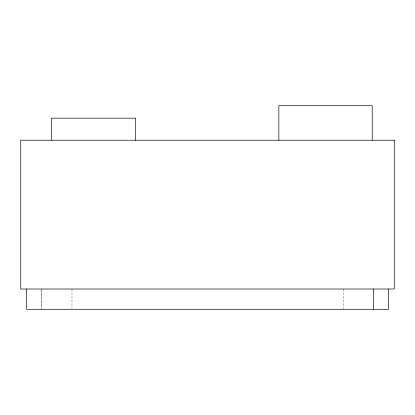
<?xml version="1.0" encoding="UTF-8"?>
<svg xmlns="http://www.w3.org/2000/svg" width="415" height="415" viewBox="0 0 415 415"><rect width="100%" height="100%" fill="white"/><g stroke="black" fill="none" stroke-linecap="round" stroke-linejoin="round"><path stroke-width="0.31" stroke-dasharray="2.08 1.56" d="M343.49 289.006L343.49 308.661M71.987 289.006L71.987 308.661M41.822 290.277L41.822 308.661M41.339 289.006L41.339 308.661"/><path stroke-width="0.62" d="M51.398 140.228L51.398 118.171L135.674 118.171L135.674 140.228M278.849 140.228L278.849 105.706L372.224 105.706L372.224 140.228M388.502 289.006L388.502 309.294L26.498 309.294L26.498 289.006M373.661 289.006L373.661 309.294M394.25 140.228L20.75 140.228L20.75 289.006L394.25 289.006L394.25 140.228"/></g></svg>
